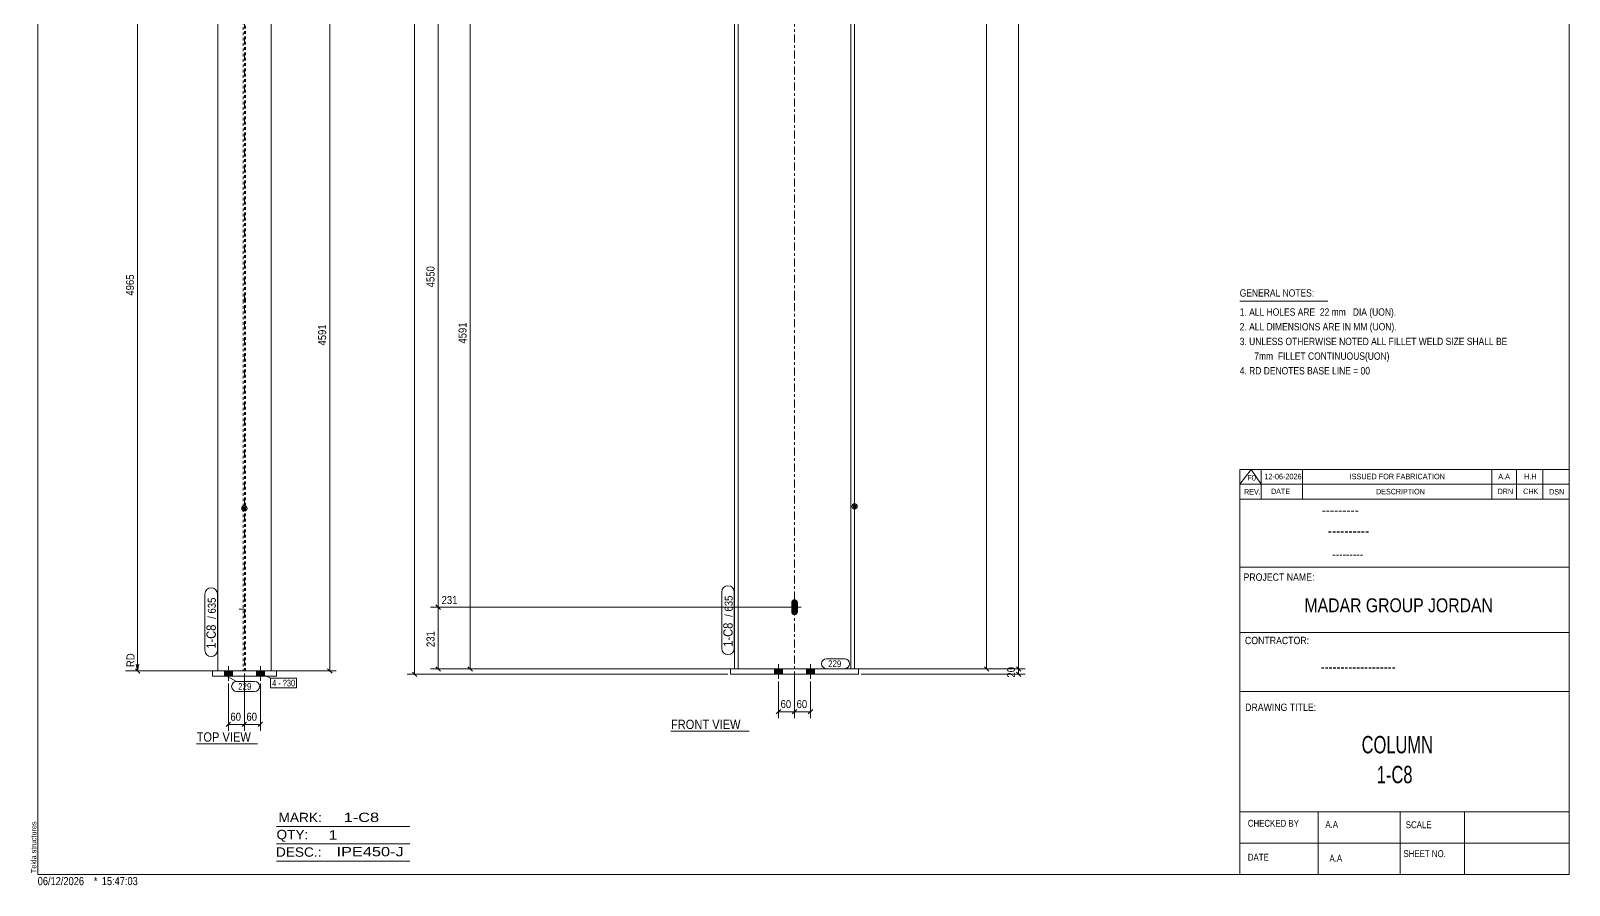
# Model space of a CAD drawing. Header units: millimetres. Extents: x 2 to 579, y 1 to 825.
# Drawn here: x 2 to 579, y 1 to 321 of the extents above; entities that cross this region are included whole.
import ezdxf

# ---------------------------------------------------------------- set-up
doc = ezdxf.new("R2010")
doc.units = ezdxf.units.MM
for name, pattern in [('XKITLINE00', [0]), ('XKITLINE01', [4, 1, -1, 1, -1]), ('XKITLINE02', [4, 2, -2]), ('XKITLINE03', [6, 3, -1, 1, -1])]:
    doc.linetypes.add(name, pattern=pattern)
for name, color, linetype, lineweight in [('Bolt', 3, 'Continuous', 0), ('BoltMark', 7, 'Continuous', 0), ('Dimensions', 7, 'Continuous', 0), ('DrawingSheet', 5, 'Continuous', 0), ('OtherObjectType', 7, 'Continuous', 0), ('Part', 2, 'Continuous', 0), ('PartMark', 7, 'Continuous', 0)]:
    doc.layers.add(name, color=color, linetype=linetype, lineweight=lineweight)
doc.styles.add('@ARIAL_UNICODE_MS_BOLD', font='ARIAL.TTF')
doc.styles.add('ARIAL', font='ARIAL.TTF')
doc.styles.add('ARIAL_NARROW', font='ARIALN.TTF')
doc.styles.add('COMIC_SANS_MS_BOLD', font='COMICBD.TTF')
doc.styles.add('SWIS721_EX_BT', font='ARIAL.TTF')
doc.styles.add('SWISSE', font='ARIAL.TTF')

# ---------------------------------------------------------------- blocks, each defined once
blk = doc.blocks.new('*A6')
at = {"layer": 'Bolt'}
for points in [[(289.12, 642.75), (288.65, 642.66), (288.17, 642.75), (287.76, 643.02), (287.49, 643.43), (287.4, 643.91), (287.4, 647.41), (287.49, 647.89), (287.76, 648.29), (288.17, 648.56), (288.65, 648.66), (289.12, 648.56), (289.53, 648.29), (289.8, 647.89), (289.9, 647.41), (289.9, 643.91), (289.8, 643.43), (289.53, 643.02)], [(289.12, 390.81), (288.65, 390.72), (288.17, 390.81), (287.76, 391.08), (287.49, 391.49), (287.4, 391.97), (287.4, 395.47), (287.49, 395.94), (287.76, 396.35), (288.17, 396.62), (288.65, 396.72), (289.12, 396.62), (289.53, 396.35), (289.8, 395.94), (289.9, 395.47), (289.9, 391.97), (289.8, 391.49), (289.53, 391.08)], [(289.12, 350.81), (288.65, 350.72), (288.17, 350.81), (287.76, 351.08), (287.49, 351.49), (287.4, 351.97), (287.4, 355.47), (287.49, 355.94), (287.76, 356.35), (288.17, 356.62), (288.65, 356.72), (289.12, 356.62), (289.53, 356.35), (289.8, 355.94), (289.9, 355.47), (289.9, 351.97), (289.8, 351.49), (289.53, 351.08)], [(289.12, 102.19), (288.65, 102.1), (288.17, 102.19), (287.76, 102.46), (287.49, 102.87), (287.4, 103.35), (287.4, 106.85), (287.49, 107.33), (287.76, 107.73), (288.17, 108), (288.65, 108.1), (289.12, 108), (289.53, 107.73), (289.8, 107.33), (289.9, 106.85), (289.9, 103.35), (289.8, 102.87), (289.53, 102.46)]]:
    blk.add_hatch(color=3, dxfattribs=at).paths.add_polyline_path(points, flags=17)
at = {"layer": 'Bolt', "color": 3, "linetype": 'XKITLINE00', "lineweight": 0}
for p, q in [((288.65, 648.16), (288.65, 643.16)), ((291.15, 645.66), (286.15, 645.66)), ((291.15, 393.72), (286.15, 393.72)), ((288.65, 396.22), (288.65, 391.22)), ((291.15, 353.72), (286.15, 353.72)), ((288.65, 356.22), (288.65, 351.22)), ((291.15, 105.1), (286.15, 105.1)), ((288.65, 107.6), (288.65, 102.6))]:
    blk.add_line(p, q, dxfattribs=at)
blk = doc.blocks.new('*A9')
at = {"layer": 'Bolt'}
for points in [[(284.15, 81.97), (284.15, 79.97), (281.15, 79.97), (281.15, 81.97)], [(284.15, 81.97), (284.15, 79.97), (281.15, 79.97), (281.15, 81.97)], [(296.15, 81.97), (296.15, 79.97), (293.15, 79.97), (293.15, 81.97)], [(296.15, 81.97), (296.15, 79.97), (293.15, 79.97), (293.15, 81.97)]]:
    blk.add_hatch(color=3, dxfattribs=at).paths.add_polyline_path(points, flags=17)
at = {"layer": 'Bolt', "color": 3, "linetype": 'XKITLINE00', "lineweight": 0}
for p, q in [((281.15, 81.97), (281.15, 79.97)), ((281.15, 81.97), (281.15, 79.97)), ((282.65, 83.72), (282.65, 78.22)), ((282.65, 83.72), (282.65, 78.22)), ((284.15, 81.97), (284.15, 79.97)), ((284.15, 81.97), (284.15, 79.97)), ((293.15, 81.97), (293.15, 79.97)), ((293.15, 81.97), (293.15, 79.97)), ((294.65, 83.72), (294.65, 78.22)), ((294.65, 83.72), (294.65, 78.22)), ((296.15, 81.97), (296.15, 79.97)), ((296.15, 81.97), (296.15, 79.97))]:
    blk.add_line(p, q, dxfattribs=at)
blk = doc.blocks.new('*A13')
at = {"layer": 'Part'}
blk.add_hatch(color=2, dxfattribs=at).paths.add_polyline_path([(310.35, 143.37), (311.95, 143.37), (311.15, 141.97)], flags=17)
at = {"layer": 'Part', "color": 7, "linetype": 'XKITLINE01', "lineweight": 0}
for p, q in [((311.15, 702.62), (266.15, 667.14)), ((266.15, 81.97), (311.15, 81.97))]:
    blk.add_line(p, q, dxfattribs=at)
at = {"layer": 'Part', "color": 2, "linetype": 'XKITLINE00', "lineweight": 0}
for p, q in [((309.75, 509.32), (309.75, 701.51)), ((311.15, 509.32), (311.15, 702.62)), ((266.15, 667.14), (266.15, 509.32)), ((267.55, 668.24), (267.55, 509.32)), ((266.15, 509.22), (266.15, 220.7)), ((267.55, 509.22), (267.55, 220.7)), ((309.75, 220.7), (309.75, 509.22)), ((311.15, 220.7), (311.15, 509.22)), ((266.15, 220.6), (266.15, 81.97)), ((267.55, 220.6), (267.55, 81.97)), ((309.75, 81.97), (309.75, 220.6)), ((311.15, 81.97), (311.15, 220.6)), ((311.15, 141.97), (310.35, 143.37)), ((310.35, 143.37), (311.95, 143.37)), ((311.95, 143.37), (311.15, 141.97))]:
    blk.add_line(p, q, dxfattribs=at)
at = {"layer": 'Part', "color": 7, "linetype": 'XKITLINE03', "lineweight": 0}
for p, q in [((288.65, 509.32), (288.65, 694.88)), ((288.65, 220.7), (288.65, 509.22)), ((288.65, 71.97), (288.65, 220.6))]:
    blk.add_line(p, q, dxfattribs=at)
at = {"layer": 'Part', "color": 2, "linetype": 'XKITLINE00', "lineweight": 0}
blk.add_circle((311.15, 142.87), 1, dxfattribs=at)
blk = doc.blocks.new('*A21')
at = {"layer": 'Part', "color": 2, "linetype": 'XKITLINE00', "lineweight": 0}
for p, q in [((312.65, 81.97), (264.65, 81.97)), ((264.65, 81.97), (264.65, 79.97)), ((312.65, 81.97), (312.65, 79.97)), ((312.65, 79.97), (264.65, 79.97))]:
    blk.add_line(p, q, dxfattribs=at)
blk = doc.blocks.new('*A25')
at = {"layer": 'Bolt', "color": 3, "linetype": 'XKITLINE02', "lineweight": 0}
for p, q in [((82, 647.92), (82.9, 647.92)), ((80.45, 644.92), (84.45, 644.92)), ((82, 641.92), (82.9, 641.92)), ((80.45, 392.98), (84.45, 392.98)), ((82, 395.98), (82.9, 395.98)), ((82, 389.98), (82.9, 389.98)), ((80.45, 352.98), (84.45, 352.98)), ((82, 355.98), (82.9, 355.98)), ((82, 349.98), (82.9, 349.98)), ((80.45, 104.36), (84.45, 104.36)), ((82, 107.36), (82.9, 107.36)), ((82, 101.36), (82.9, 101.36))]:
    blk.add_line(p, q, dxfattribs=at)
blk = doc.blocks.new('*A28')
at = {"layer": 'Bolt'}
for points in [[(77.95, 81.23), (77.95, 79.23), (74.95, 79.23), (74.95, 81.23)], [(77.95, 81.23), (77.95, 79.23), (74.95, 79.23), (74.95, 81.23)], [(89.95, 81.23), (89.95, 79.23), (86.95, 79.23), (86.95, 81.23)], [(89.95, 81.23), (89.95, 79.23), (86.95, 79.23), (86.95, 81.23)]]:
    blk.add_hatch(color=3, dxfattribs=at).paths.add_polyline_path(points, flags=17)
at = {"layer": 'Bolt', "color": 3, "linetype": 'XKITLINE00', "lineweight": 0}
for p, q in [((74.95, 81.23), (74.95, 79.23)), ((74.95, 81.23), (74.95, 79.23)), ((76.45, 82.98), (76.45, 77.48)), ((76.45, 82.98), (76.45, 77.48)), ((77.95, 81.23), (77.95, 79.23)), ((77.95, 81.23), (77.95, 79.23)), ((86.95, 81.23), (86.95, 79.23)), ((86.95, 81.23), (86.95, 79.23)), ((88.45, 82.98), (88.45, 77.48)), ((88.45, 82.98), (88.45, 77.48)), ((89.95, 81.23), (89.95, 79.23)), ((89.95, 81.23), (89.95, 79.23))]:
    blk.add_line(p, q, dxfattribs=at)
blk = doc.blocks.new('*A32')
at = {"layer": 'Part'}
blk.add_hatch(color=2, dxfattribs=at).paths.add_polyline_path([(81.65, 142.63), (83.25, 142.63), (82.45, 141.23)], flags=17)
at = {"layer": 'Part', "color": 7, "linetype": 'XKITLINE01', "lineweight": 0}
for p, q in [((72.45, 701.88), (72.45, 508.58)), ((92.45, 701.88), (72.45, 701.88)), ((72.45, 700.77), (82, 700.77)), ((82, 700.77), (82, 508.58)), ((82.9, 508.58), (82.9, 700.77)), ((82.9, 700.77), (92.45, 700.77)), ((92.45, 508.58), (92.45, 701.88)), ((72.45, 667.5), (82, 667.5)), ((72.45, 666.4), (92.45, 666.4)), ((82.9, 667.5), (92.45, 667.5)), ((72.45, 508.48), (72.45, 334.83)), ((82, 508.48), (82, 219.96)), ((82.9, 219.96), (82.9, 508.48)), ((92.45, 334.83), (92.45, 508.48)), ((82, 219.86), (82, 81.23)), ((82.9, 81.23), (82.9, 219.86)), ((72.45, 81.23), (92.45, 81.23))]:
    blk.add_line(p, q, dxfattribs=at)
at = {"layer": 'Part', "color": 7, "linetype": 'XKITLINE03', "lineweight": 0}
for p, q in [((82.45, 508.58), (82.45, 694.14)), ((82.45, 219.96), (82.45, 508.48)), ((82.45, 71.23), (82.45, 219.86))]:
    blk.add_line(p, q, dxfattribs=at)
at = {"layer": 'Part', "color": 2, "linetype": 'XKITLINE00', "lineweight": 0}
for p, q in [((72.45, 219.96), (72.45, 334.83)), ((92.45, 334.83), (92.45, 219.96)), ((72.45, 81.23), (72.45, 219.86)), ((92.45, 219.86), (92.45, 81.23)), ((82.45, 141.23), (81.65, 142.63)), ((81.65, 142.63), (83.25, 142.63)), ((83.25, 142.63), (82.45, 141.23))]:
    blk.add_line(p, q, dxfattribs=at)
blk.add_circle((82.45, 142.13), 1, dxfattribs=at)
blk = doc.blocks.new('*A40')
at = {"layer": 'Part', "color": 2, "linetype": 'XKITLINE00', "lineweight": 0}
for p, q in [((70.45, 79.23), (70.45, 81.23)), ((70.45, 81.23), (94.45, 81.23)), ((94.45, 81.23), (94.45, 79.23)), ((94.45, 79.23), (70.45, 79.23))]:
    blk.add_line(p, q, dxfattribs=at)
blk = doc.blocks.new('*A63')
at = {"layer": 'DrawingSheet', "color": 5, "linetype": 'XKITLINE00', "lineweight": 0}
for p, q in [((579, 825), (5, 825)), ((5, 825), (5, 5)), ((579, 5), (579, 825)), ((5, 5), (579, 5))]:
    blk.add_line(p, q, dxfattribs=at)
at = {"layer": 'DrawingSheet', "color": 5, "style": 'ARIAL', "width": 0.85}
blk.add_text('Tekla structures', height=2, rotation=90, dxfattribs=at).set_placement((4.5, 5.5))
blk = doc.blocks.new('*A65')
at = {"layer": 'OtherObjectType', "color": 7, "linetype": 'XKITLINE00', "lineweight": 0}
blk.add_line((455.5, 219.82), (488.5, 219.82), dxfattribs=at)
at = {"layer": 'OtherObjectType', "color": 7, "style": 'ARIAL_NARROW', "width": 1.008832}
for s, p in [('GENERAL NOTES:', (455.5, 221.47)), ('1. ALL HOLES ARE  22 mm   DIA (UON).', (455.5, 214.32)), ('2. ALL DIMENSIONS ARE IN MM (UON).', (455.5, 208.82)), ('3. UNLESS OTHERWISE NOTED ALL FILLET WELD SIZE SHALL BE', (455.5, 203.32)), ('7mm  FILLET CONTINUOUS(UON)', (460.95, 197.82)), ('4. RD DENOTES BASE LINE = 00', (455.5, 192.32))]:
    blk.add_text(s, height=2.75, dxfattribs=at).set_placement(p)
blk = doc.blocks.new('*A66')
at = {"layer": 'OtherObjectType', "color": 7, "linetype": 'XKITLINE00', "lineweight": 0}
for p, q in [((455.5, 156.76), (579, 156.76)), ((455.5, 151.21), (459.82, 156.76)), ((455.5, 151.21), (455.5, 156.76)), ((459.82, 156.76), (463.53, 151.21)), ((463.53, 151.21), (463.53, 156.76)), ((478.97, 151.21), (478.97, 156.76)), ((549.98, 151.21), (549.98, 156.76)), ((559.24, 151.21), (559.24, 156.76)), ((569.12, 151.21), (569.12, 156.76)), ((579, 151.21), (579, 156.76)), ((455.5, 151.21), (579, 151.21)), ((455.5, 145.65), (455.5, 151.21)), ((459.21, 151.21), (579, 151.21)), ((463.53, 145.65), (463.53, 151.21)), ((478.97, 145.65), (478.97, 151.21)), ((549.98, 145.65), (549.98, 151.21)), ((559.24, 145.65), (559.24, 151.21)), ((569.12, 145.65), (569.12, 151.21)), ((579, 145.65), (579, 151.21))]:
    blk.add_line(p, q, dxfattribs=at)
at = {"layer": 'OtherObjectType', "color": 7, "style": 'ARIAL_NARROW'}
for s, height, width, p in [('F0', 2.058, 1.008832, (458.4, 152.59)), ('12-06-2026', 2.058, 1.008832, (464.76, 153.06)), ('ISSUED FOR FABRICATION', 2.0583, 1.008832, (496.71, 153.06)), ('A.A', 2.058, 1.008832, (552.4, 153.06)), ('H.H', 2.058, 1.008832, (562.13, 153.06)), ('REV.', 2.058, 0.907949, (457.13, 147.31)), ('DATE', 2.058, 0.907949, (467.23, 147.5)), ('DESCRIPTION', 2.0583, 0.907949, (506.61, 147.39)), ('DRN', 2.058, 0.907949, (552.17, 147.47)), ('CHK', 2.058, 0.907949, (561.72, 147.5)), ('DSN', 2.058, 0.907949, (571.47, 147.35))]:
    blk.add_text(s, height=height, dxfattribs=dict(at, width=width)).set_placement(p)
blk = doc.blocks.new('*A67')
at = {"layer": 'OtherObjectType', "color": 6, "linetype": 'XKITLINE00', "lineweight": 0}
for p, q in [((94.5, 23), (144.5, 23)), ((94.5, 16.5), (144.5, 16.5)), ((94.5, 10), (144.5, 10))]:
    blk.add_line(p, q, dxfattribs=at)
at = {"layer": 'OtherObjectType', "color": 6, "style": 'ARIAL_NARROW'}
for s, width, p in [('MARK:', 1.275, (95.27, 24.58)), ('1-C8', 1.525501, (119.69, 24.65)), ('QTY:', 1.275, (94.5, 18.19)), ('1', 1.525501, (113.99, 18.05)), ('DESC.:', 1.275, (94.29, 11.63)), ('IPE450-J', 1.525501, (117, 11.79))]:
    blk.add_text(s, height=3.5, dxfattribs=dict(at, width=width)).set_placement(p)
blk = doc.blocks.new('*A68')
at = {"layer": 'OtherObjectType', "color": 2, "linetype": 'XKITLINE00', "lineweight": 0}
for p, q in [((455.5, 145.65), (579, 145.65)), ((455.5, 5), (455.5, 145.64)), ((578.98, 145.64), (579, 5)), ((579, 120.14), (455.5, 120.14)), ((455.5, 95.63), (579, 95.63)), ((579, 73.49), (455.5, 73.49)), ((579, 28.4), (455.5, 28.4)), ((484.94, 28.4), (484.94, 5)), ((515.62, 5), (515.62, 28.4)), ((539.75, 5), (539.75, 28.4)), ((579, 16.7), (455.5, 16.7)), ((579, 5), (455.5, 5))]:
    blk.add_line(p, q, dxfattribs=at)
at = {"layer": 'OtherObjectType', "color": 4, "style": '@ARIAL_UNICODE_MS_BOLD', "width": 0.85}
blk.add_text('---------', height=3.9, dxfattribs=at).set_placement((486.23, 139.59))
at = {"layer": 'OtherObjectType', "color": 7, "style": 'ARIAL', "width": 0.85}
for s, height, p in [('----------', 3.9, (488.56, 131.77)), ('---------', 3.25, (490.21, 123.31))]:
    blk.add_text(s, height=height, dxfattribs=at).set_placement(p)
at = {"layer": 'OtherObjectType', "color": 3, "width": 0.85}
for s, style, p in [('PROJECT NAME:', 'SWIS721_EX_BT', (456.92, 115.01)), ('CONTRACTOR:', 'SWISSE', (457.47, 91.27)), ('DRAWING TITLE:', 'SWIS721_EX_BT', (457.53, 66.24))]:
    blk.add_text(s, height=2.7618, dxfattribs=dict(at, style=style)).set_placement(p)
at = {"layer": 'OtherObjectType', "color": 7, "width": 0.85}
for s, height, p in [('MADAR GROUP JORDAN', 5.2, (479.79, 103.23)), ('CHECKED BY', 2.592, (458.53, 22.86)), ('A.A', 2.592, (487.61, 22.45)), ('SCALE', 2.592, (517.74, 22.33)), ('DATE', 2.592, (458.54, 10.16)), ('A.A', 2.592, (489.14, 9.76)), ('SHEET NO.', 2.592, (516.87, 11.49))]:
    blk.add_text(s, height=height, dxfattribs=at).set_placement(p)
at = {"layer": 'OtherObjectType', "color": 1}
for s, height, style, width, p in [('-------------------', 3.9, 'COMIC_SANS_MS_BOLD', 0.85, (485.87, 80.86)), ('COLUMN', 6.5, 'ARIAL', 0.68, (501.19, 50.37)), ('1-C8', 6.5, 'ARIAL', 0.68, (506.88, 39.17))]:
    blk.add_text(s, height=height, dxfattribs=dict(at, style=style, width=width)).set_placement(p)
blk = doc.blocks.new('*A70')
at = {"layer": 'OtherObjectType', "color": 7, "style": 'ARIAL_NARROW', "width": 1.008832}
for s, p in [('06/12/2026', (4.99, 1)), ('*', (26, 1)), ('15:47:03', (29, 1))]:
    blk.add_text(s, height=3, dxfattribs=at).set_placement(p)
blk = doc.blocks.new('*A74')
at = {"layer": 'Dimensions', "color": 7, "linetype": 'XKITLINE00', "lineweight": 0}
for p, q in [((329.35, 721.24), (143.42, 721.24)), ((145.42, 722.09), (147.12, 720.39)), ((146.27, 79.97), (146.27, 721.24)), ((145.42, 80.82), (147.12, 79.12)), ((263.65, 79.97), (143.42, 79.97))]:
    blk.add_line(p, q, dxfattribs=at)
at = {"layer": 'Dimensions', "color": 3}
for p in [(146.27, 721.24), (146.27, 79.97)]:
    blk.add_point(p, dxfattribs=at)
at = {"layer": 'Dimensions', "color": 3, "style": 'ARIAL', "width": 0.85}
blk.add_text('9162', height=3, rotation=90.00021, dxfattribs=at).set_placement((144.92, 396.16))
blk = doc.blocks.new('*A76')
at = {"layer": 'Dimensions', "color": 7, "linetype": 'XKITLINE00', "lineweight": 0}
for p, q in [((331.85, 695.74), (363.05, 695.74)), ((359.8, 696.59), (361.49, 694.89)), ((360.65, 81.97), (360.65, 695.74)), ((312.15, 81.97), (363.05, 81.97)), ((359.8, 82.82), (361.49, 81.12))]:
    blk.add_line(p, q, dxfattribs=at)
at = {"layer": 'Dimensions', "color": 3}
for p in [(360.65, 695.74), (360.65, 81.97)]:
    blk.add_point(p, dxfattribs=at)
at = {"layer": 'Dimensions', "color": 3, "style": 'ARIAL', "width": 0.85}
blk.add_text('8887', height=3, dxfattribs=at).set_placement((345.94, 696.94))
blk.add_text('8887', height=3, rotation=90.00021, dxfattribs=at).set_placement((359.3, 384.41))
blk = doc.blocks.new('*A79')
at = {"layer": 'Dimensions', "color": 7, "linetype": 'XKITLINE00', "lineweight": 0}
for p, q in [((287.65, 105.1), (152.21, 105.1)), ((154.22, 105.95), (155.91, 104.25)), ((155.06, 81.97), (155.06, 105.1)), ((265.15, 81.97), (152.21, 81.97)), ((154.22, 82.82), (155.91, 81.12))]:
    blk.add_line(p, q, dxfattribs=at)
at = {"layer": 'Dimensions', "color": 3}
for p in [(155.06, 105.1), (155.06, 81.97)]:
    blk.add_point(p, dxfattribs=at)
at = {"layer": 'Dimensions', "color": 3, "style": 'ARIAL', "width": 0.85}
blk.add_text('231', height=3, dxfattribs=at).set_placement((156.36, 106.3))
blk.add_text('231', height=3, rotation=90.00021, dxfattribs=at).set_placement((153.71, 90.2))
blk = doc.blocks.new('*A80')
at = {"layer": 'Dimensions', "color": 7, "linetype": 'XKITLINE00', "lineweight": 0}
for p, q in [((287.65, 353.72), (152.21, 353.72)), ((154.22, 354.56), (155.91, 352.87)), ((155.06, 105.1), (155.06, 353.72)), ((287.65, 105.1), (152.21, 105.1)), ((154.22, 105.95), (155.91, 104.25))]:
    blk.add_line(p, q, dxfattribs=at)
at = {"layer": 'Dimensions', "color": 3}
for p in [(155.06, 353.72), (155.06, 105.1)]:
    blk.add_point(p, dxfattribs=at)
at = {"layer": 'Dimensions', "color": 3, "style": 'ARIAL', "width": 0.85}
blk.add_text('4781', height=3, dxfattribs=at).set_placement((156.36, 354.92))
blk.add_text('4550', height=3, rotation=90.00021, dxfattribs=at).set_placement((153.71, 224.96))
blk = doc.blocks.new('*A88')
at = {"layer": 'Dimensions', "color": 7, "linetype": 'XKITLINE00', "lineweight": 0}
for p, q in [((288.65, 80.97), (288.65, 63.57)), ((282.65, 77.22), (282.65, 63.57)), ((283.49, 66.82), (281.8, 65.12)), ((282.65, 65.97), (288.65, 65.97)), ((289.49, 66.82), (287.8, 65.12))]:
    blk.add_line(p, q, dxfattribs=at)
at = {"layer": 'Dimensions', "color": 3}
for p in [(282.65, 65.97), (288.65, 65.97)]:
    blk.add_point(p, dxfattribs=at)
at = {"layer": 'Dimensions', "color": 3, "style": 'ARIAL', "width": 0.85}
blk.add_text('60', height=3, dxfattribs=at).set_placement((283.42, 67.32))
blk = doc.blocks.new('*A89')
at = {"layer": 'Dimensions', "color": 7, "linetype": 'XKITLINE00', "lineweight": 0}
for p, q in [((288.65, 80.97), (288.65, 63.57)), ((294.65, 77.22), (294.65, 63.57)), ((289.49, 66.82), (287.8, 65.12)), ((288.65, 65.97), (294.65, 65.97)), ((295.49, 66.82), (293.8, 65.12))]:
    blk.add_line(p, q, dxfattribs=at)
at = {"layer": 'Dimensions', "color": 3}
for p in [(288.65, 65.97), (294.65, 65.97)]:
    blk.add_point(p, dxfattribs=at)
at = {"layer": 'Dimensions', "color": 3, "style": 'ARIAL', "width": 0.85}
blk.add_text('60', height=3, dxfattribs=at).set_placement((289.42, 67.32))
blk = doc.blocks.new('*A93')
at = {"layer": 'PartMark', "color": 7, "linetype": 'XKITLINE00', "lineweight": 0}
for p, q in [((300.63, 85.77), (307.4, 85.77)), ((300.63, 82.07), (307.4, 82.07))]:
    blk.add_line(p, q, dxfattribs=at)
for centre, start, end in [((300.63, 83.92), 90, 270), ((307.4, 83.92), 270, 90)]:
    blk.add_arc(centre, 1.85, start, end, dxfattribs=at)
at = {"layer": 'PartMark', "color": 3, "style": 'ARIAL', "width": 0.85}
blk.add_text('229', height=2.5, dxfattribs=at).set_placement((301.23, 82.67))
blk = doc.blocks.new('*A99')
at = {"layer": 'PartMark', "color": 7, "linetype": 'XKITLINE00', "lineweight": 0}
for p, q in [((261.35, 89.72), (261.35, 110.78)), ((266.05, 89.72), (266.05, 110.78))]:
    blk.add_line(p, q, dxfattribs=at)
for centre, start, end in [((263.7, 110.78), 0, 180), ((263.7, 89.72), 180, 0)]:
    blk.add_arc(centre, 2.35, start, end, dxfattribs=at)
at = {"layer": 'PartMark', "color": 3, "style": 'ARIAL', "width": 0.85}
for s, p in [('635', (265.45, 103.5)), ('/', (265.45, 101.49))]:
    blk.add_text(s, height=3, rotation=90.00021, dxfattribs=at).set_placement(p)
at = {"layer": 'PartMark', "color": 1, "style": 'ARIAL', "width": 0.85}
blk.add_text('1-C8', height=3.5, rotation=90.00021, dxfattribs=at).set_placement((265.45, 90.32))
blk = doc.blocks.new('*A105')
at = {"layer": 'OtherObjectType', "color": 7, "linetype": 'XKITLINE00', "lineweight": 0}
blk.add_line((242.33, 58.72), (271.63, 58.72), dxfattribs=at)
at = {"layer": 'OtherObjectType', "color": 7, "style": 'ARIAL', "width": 0.85}
blk.add_text('FRONT VIEW', height=3.5, dxfattribs=at).set_placement((242.33, 59.47))
blk = doc.blocks.new('*A108')
at = {"layer": 'Dimensions', "color": 7, "linetype": 'XKITLINE00', "lineweight": 0}
for p, q in [((312.15, 81.97), (375.05, 81.97)), ((371.8, 82.82), (373.49, 81.12)), ((371.8, 80.82), (373.49, 79.12)), ((372.65, 79.97), (372.65, 81.97)), ((313.65, 79.97), (375.05, 79.97))]:
    blk.add_line(p, q, dxfattribs=at)
at = {"layer": 'Dimensions', "color": 3}
for p in [(372.65, 81.97), (372.65, 79.97)]:
    blk.add_point(p, dxfattribs=at)
at = {"layer": 'Dimensions', "color": 3, "style": 'ARIAL', "width": 0.85}
blk.add_text('20', height=3, rotation=90.00021, dxfattribs=at).set_placement((371.3, 78.75))
blk = doc.blocks.new('*A109')
at = {"layer": 'Dimensions', "color": 7, "linetype": 'XKITLINE00', "lineweight": 0}
for p, q in [((371.8, 703.46), (373.49, 701.77)), ((312.15, 702.62), (375.05, 702.62)), ((372.65, 81.97), (372.65, 702.62)), ((312.15, 81.97), (375.05, 81.97)), ((371.8, 82.82), (373.49, 81.12))]:
    blk.add_line(p, q, dxfattribs=at)
at = {"layer": 'Dimensions', "color": 3}
for p in [(372.65, 702.62), (372.65, 81.97)]:
    blk.add_point(p, dxfattribs=at)
at = {"layer": 'Dimensions', "color": 3, "style": 'ARIAL', "width": 0.85}
blk.add_text('8956', height=3, rotation=90.00021, dxfattribs=at).set_placement((371.3, 387.84))
blk = doc.blocks.new('*A110')
at = {"layer": 'Dimensions', "color": 7, "linetype": 'XKITLINE00', "lineweight": 0}
for p, q in [((266.55, 334.7), (164.21, 334.7)), ((166.22, 335.55), (167.91, 333.85)), ((167.06, 81.97), (167.06, 334.7)), ((265.15, 81.97), (164.21, 81.97)), ((166.22, 82.82), (167.91, 81.12))]:
    blk.add_line(p, q, dxfattribs=at)
at = {"layer": 'Dimensions', "color": 3}
for p in [(167.06, 334.7), (167.06, 81.97)]:
    blk.add_point(p, dxfattribs=at)
at = {"layer": 'Dimensions', "color": 3, "style": 'ARIAL', "width": 0.85}
blk.add_text('4591', height=3, dxfattribs=at).set_placement((168.36, 335.9))
blk.add_text('4591', height=3, rotation=90.00021, dxfattribs=at).set_placement((165.71, 203.88))
blk = doc.blocks.new('*A112')
at = {"layer": 'Dimensions', "color": 7, "linetype": 'XKITLINE00', "lineweight": 0}
for p, q in [((113.6, 334.81), (115.3, 333.11)), ((83, 333.96), (116.85, 333.96)), ((114.45, 81.23), (114.45, 333.96)), ((93.45, 81.23), (116.85, 81.23)), ((113.6, 82.08), (115.3, 80.39))]:
    blk.add_line(p, q, dxfattribs=at)
at = {"layer": 'Dimensions', "color": 3}
for p in [(114.45, 333.96), (114.45, 81.23)]:
    blk.add_point(p, dxfattribs=at)
at = {"layer": 'Dimensions', "color": 3, "style": 'ARIAL', "width": 0.85}
blk.add_text('4591', height=3, dxfattribs=at).set_placement((104.25, 335.16))
blk.add_text('4591', height=3, rotation=90.00021, dxfattribs=at).set_placement((113.1, 203.15))
blk = doc.blocks.new('*A115')
at = {"layer": 'Dimensions', "color": 7, "linetype": 'XKITLINE00', "lineweight": 0}
for p, q in [((76.45, 76.48), (76.45, 58.83)), ((82.45, 80.23), (82.45, 58.83)), ((77.3, 62.08), (75.6, 60.39)), ((76.45, 61.23), (82.45, 61.23)), ((83.3, 62.08), (81.6, 60.39))]:
    blk.add_line(p, q, dxfattribs=at)
at = {"layer": 'Dimensions', "color": 3}
for p in [(76.45, 61.23), (82.45, 61.23)]:
    blk.add_point(p, dxfattribs=at)
at = {"layer": 'Dimensions', "color": 3, "style": 'ARIAL', "width": 0.85}
blk.add_text('60', height=3, dxfattribs=at).set_placement((77.22, 62.58))
blk = doc.blocks.new('*A116')
at = {"layer": 'Dimensions', "color": 7, "linetype": 'XKITLINE00', "lineweight": 0}
for p, q in [((82.45, 80.23), (82.45, 58.83)), ((88.45, 76.48), (88.45, 58.83)), ((83.3, 62.08), (81.6, 60.39)), ((82.45, 61.23), (88.45, 61.23)), ((89.3, 62.08), (87.6, 60.39))]:
    blk.add_line(p, q, dxfattribs=at)
at = {"layer": 'Dimensions', "color": 3}
for p in [(82.45, 61.23), (88.45, 61.23)]:
    blk.add_point(p, dxfattribs=at)
at = {"layer": 'Dimensions', "color": 3, "style": 'ARIAL', "width": 0.85}
blk.add_text('60', height=3, dxfattribs=at).set_placement((83.22, 62.58))
blk = doc.blocks.new('*A119')
at = {"layer": 'Dimensions', "color": 7, "linetype": 'XKITLINE00', "lineweight": 0}
for p, q in [((66, 371.35), (39.6, 371.35)), ((41.6, 372.2), (43.3, 370.5)), ((42.45, 81.23), (42.45, 371.35)), ((42.45, 88.46), (42.45, 81.23)), ((71.45, 81.23), (37.95, 81.23)), ((71.45, 81.23), (39.6, 81.23)), ((41.6, 82.08), (43.3, 80.39)), ((41.95, 83.73), (42.45, 81.23)), ((42.95, 83.73), (42.45, 81.23))]:
    blk.add_line(p, q, dxfattribs=at)
at = {"layer": 'Dimensions', "color": 3}
for p in [(42.45, 371.35), (42.45, 81.23)]:
    blk.add_point(p, dxfattribs=at)
at = {"layer": 'Dimensions', "color": 7}
blk.add_point((42.45, 81.23), dxfattribs=at)
at = {"layer": 'Dimensions', "color": 3, "style": 'ARIAL', "width": 0.85}
blk.add_text('4965', height=3, dxfattribs=at).set_placement((43.75, 372.55))
for s, p in [('4965', (41.1, 221.84)), ('RD', (41.25, 82.68))]:
    blk.add_text(s, height=3, rotation=90.00021, dxfattribs=at).set_placement(p)
blk = doc.blocks.new('*A123')
at = {"layer": 'BoltMark', "color": 7, "linetype": 'XKITLINE00', "lineweight": 0}
for p, q in [((88.45, 80.23), (92.29, 78.55)), ((92.29, 78.55), (101.98, 78.55)), ((92.29, 74.85), (92.29, 78.55)), ((101.98, 74.85), (101.98, 78.55)), ((92.29, 74.85), (101.98, 74.85))]:
    blk.add_line(p, q, dxfattribs=at)
at = {"layer": 'BoltMark', "color": 3, "style": 'ARIAL_NARROW', "width": 0.85}
for s, p in [('4', (92.89, 75.45)), ('-', (95.16, 75.45)), ('?30', (96.82, 75.45))]:
    blk.add_text(s, height=2.5, dxfattribs=at).set_placement(p)
blk = doc.blocks.new('*A126')
at = {"layer": 'PartMark', "color": 7, "linetype": 'XKITLINE00', "lineweight": 0}
for p, q in [((75.28, 79.66), (79.52, 77.27)), ((79.52, 77.27), (86.28, 77.27)), ((79.52, 73.57), (86.28, 73.57))]:
    blk.add_line(p, q, dxfattribs=at)
for centre, start, end in [((79.52, 75.42), 90, 270), ((86.28, 75.42), 270, 90)]:
    blk.add_arc(centre, 1.85, start, end, dxfattribs=at)
at = {"layer": 'PartMark', "color": 3, "style": 'ARIAL', "width": 0.85}
blk.add_text('229', height=2.5, dxfattribs=at).set_placement((80.12, 74.17))
blk = doc.blocks.new('*A134')
at = {"layer": 'PartMark', "color": 7, "linetype": 'XKITLINE00', "lineweight": 0}
for p, q in [((67.65, 88.98), (67.65, 110.04)), ((72.35, 88.98), (72.35, 110.04))]:
    blk.add_line(p, q, dxfattribs=at)
for centre, start, end in [((70, 110.04), 0, 180), ((70, 88.98), 180, 0)]:
    blk.add_arc(centre, 2.35, start, end, dxfattribs=at)
at = {"layer": 'PartMark', "color": 3, "style": 'ARIAL', "width": 0.85}
for s, p in [('635', (71.75, 102.76)), ('/', (71.75, 100.75))]:
    blk.add_text(s, height=3, rotation=90.00021, dxfattribs=at).set_placement(p)
at = {"layer": 'PartMark', "color": 1, "style": 'ARIAL', "width": 0.85}
blk.add_text('1-C8', height=3.5, rotation=90.00021, dxfattribs=at).set_placement((71.75, 89.58))
blk = doc.blocks.new('*A136')
at = {"layer": 'OtherObjectType', "color": 7, "linetype": 'XKITLINE00', "lineweight": 0}
blk.add_line((64.56, 53.98), (87.39, 53.98), dxfattribs=at)
at = {"layer": 'OtherObjectType', "color": 7, "style": 'ARIAL', "width": 0.85}
blk.add_text('TOP VIEW', height=3.5, dxfattribs=at).set_placement((64.56, 54.73))

msp = doc.modelspace()

# ---------------------------------------------------------------- block references
at = {"lineweight": 0}
for name in ['*A63', '*A74', '*A109', '*A76', '*A25', '*A6', '*A119', '*A80', '*A112', '*A110', '*A65', '*A66', '*A68', '*A134', '*A99', '*A79', '*A40', '*A28', '*A21', '*A9', '*A88', '*A89', '*A93', '*A108', '*A126', '*A115', '*A116', '*A123', '*A136', '*A105', '*A67', '*A70']:
    msp.add_blockref(name, (0, 0), dxfattribs=at)
at = {"layer": 'Part', "lineweight": 0}
for name in ['*A32', '*A13']:
    msp.add_blockref(name, (0, 0), dxfattribs=at)

doc.saveas('drawing.dxf')
